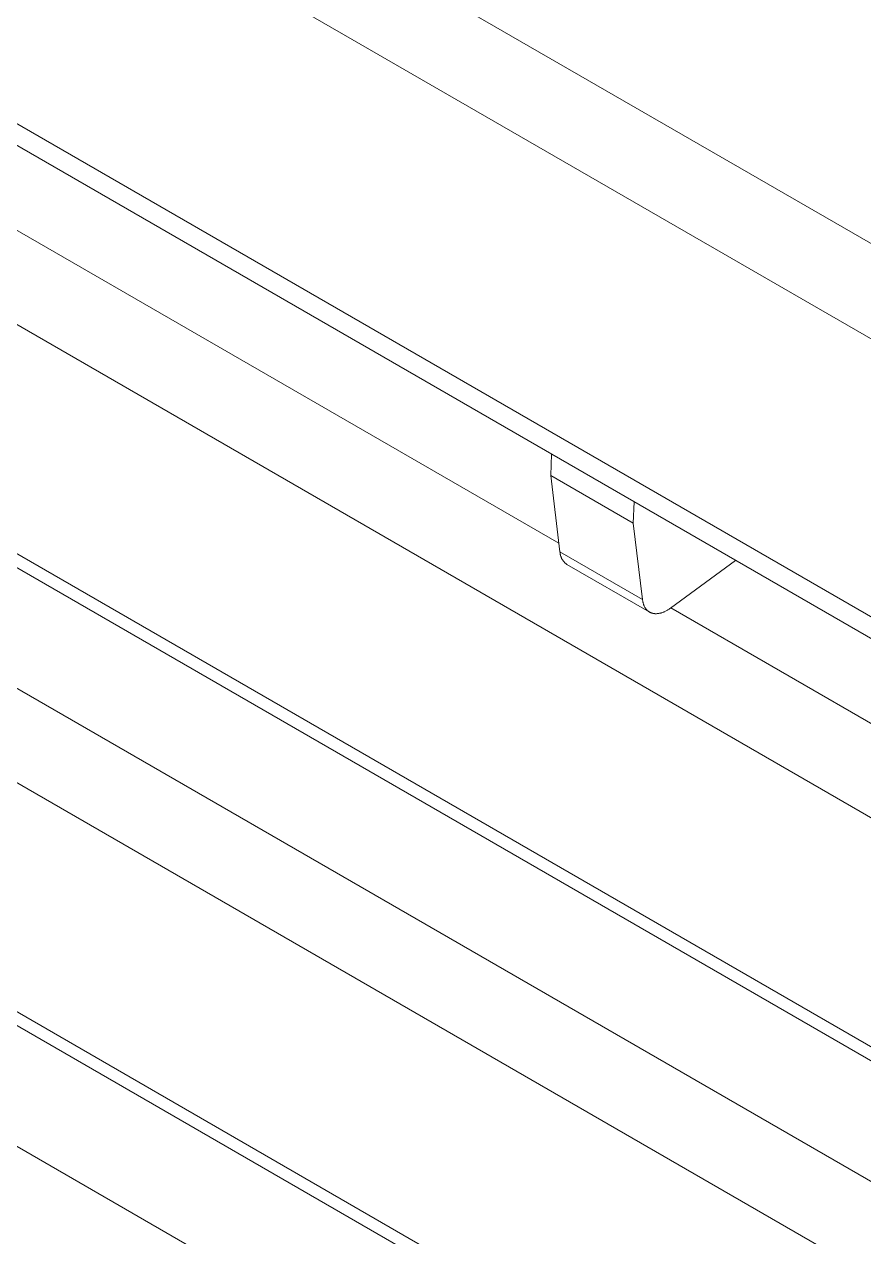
# Model space of a CAD drawing. Header units: inches. Extents: x -16 to 183, y -17 to 123.
# Drawn here: x 25.146 to 27.006, y -2.073 to 0.613 of the extents above; entities that cross this region are included whole.
import ezdxf

# ---------------------------------------------------------------- set-up
doc = ezdxf.new("R2010")
doc.units = ezdxf.units.IN
doc.layers.add('ZANO_R', color=7, linetype='Continuous', lineweight=0)

msp = doc.modelspace()

# ---------------------------------------------------------------- linework, layer by layer
at = {"layer": 'ZANO_R'}
for p, q in [((-5.19698, 18.72825), (27.53333, -0.1686)), ((27.43812, -0.32459), (-5.29219, 18.57227)), ((-5.31381, 17.96913), (27.4165, -0.92773)), ((27.44214, -0.99081), (-5.2865, 17.90508)), ((27.52221, -1.4341), (-5.2081, 17.46275)), ((-5.14002, 16.91612), (27.5903, -1.98073)), ((27.61626, -2.02635), (-5.11378, 16.87035)), ((-4.99348, 16.53346), (27.73684, -2.36339)), ((27.65838, -2.52736), (-5.07193, 16.3695)), ((-5.00385, 15.82287), (27.72646, -3.07399)), ((27.75243, -3.1196), (-4.97762, 15.7771)), ((-4.85731, 15.44021), (27.873, -3.45665)), ((11.31067, 8.1349), (26.33077, -0.53696)), ((26.31279, -0.3869), (26.31448, -0.33975)), ((26.31279, -0.3869), (26.49564, -0.49247)), ((26.33309, -0.55631), (26.31279, -0.3869)), ((26.49564, -0.49247), (26.49733, -0.44532)), ((26.51594, -0.66188), (26.49564, -0.49247)), ((26.51594, -0.66188), (26.33309, -0.55631)), ((26.33318, -0.55701), (26.33309, -0.55631)), ((26.33318, -0.55701), (26.33327, -0.5582)), ((26.33327, -0.5582), (26.3334, -0.55939)), ((26.3334, -0.55939), (26.33358, -0.56057)), ((26.33358, -0.56057), (26.33379, -0.56175)), ((26.33379, -0.56175), (26.33404, -0.56291)), ((26.33404, -0.56291), (26.33434, -0.56407)), ((26.33434, -0.56407), (26.33467, -0.56522)), ((26.33467, -0.56522), (26.33504, -0.56635)), ((26.33504, -0.56635), (26.33545, -0.56747)), ((26.33545, -0.56747), (26.3359, -0.56858)), ((26.3359, -0.56858), (26.33639, -0.56967)), ((26.33639, -0.56967), (26.33691, -0.57074)), ((26.33691, -0.57074), (26.33747, -0.57179)), ((26.33747, -0.57179), (26.33807, -0.57283)), ((26.33807, -0.57283), (26.3387, -0.57384)), ((26.3387, -0.57384), (26.33937, -0.57483)), ((26.33937, -0.57483), (26.34006, -0.5758)), ((26.34006, -0.5758), (26.3408, -0.57674)), ((26.3408, -0.57674), (26.34156, -0.57766)), ((26.34156, -0.57766), (26.34236, -0.57855)), ((26.34236, -0.57855), (26.34318, -0.57942)), ((26.34318, -0.57942), (26.34403, -0.58025)), ((26.34403, -0.58025), (26.34492, -0.58105)), ((26.34492, -0.58105), (26.34583, -0.58183)), ((26.34583, -0.58183), (26.34676, -0.58257)), ((26.34676, -0.58257), (26.34772, -0.58328)), ((26.34772, -0.58328), (26.34871, -0.58396)), ((26.53099, -0.6892), (26.34871, -0.58396)), ((26.72212, -0.57511), (26.57764, -0.68091)), ((26.51613, -0.66328), (26.51594, -0.66188)), ((26.51635, -0.66466), (26.51613, -0.66328)), ((26.5166, -0.66603), (26.51635, -0.66466)), ((26.51688, -0.66737), (26.5166, -0.66603)), ((26.51719, -0.6687), (26.51688, -0.66737)), ((26.51754, -0.66999), (26.51719, -0.6687)), ((26.51792, -0.67127), (26.51754, -0.66999)), ((26.51834, -0.67252), (26.51792, -0.67127)), ((26.51879, -0.67374), (26.51834, -0.67252)), ((26.51927, -0.67493), (26.51879, -0.67374)), ((26.51978, -0.67609), (26.51927, -0.67493)), ((26.52032, -0.67722), (26.51978, -0.67609)), ((26.5209, -0.67831), (26.52032, -0.67722)), ((26.5212, -0.67885), (26.5209, -0.67831)), ((26.52151, -0.67938), (26.5212, -0.67885)), ((26.52182, -0.6799), (26.52151, -0.67938)), ((26.52214, -0.68041), (26.52182, -0.6799)), ((26.52247, -0.68091), (26.52214, -0.68041)), ((26.52281, -0.6814), (26.52247, -0.68091)), ((26.52316, -0.68188), (26.52281, -0.6814)), ((26.52351, -0.68236), (26.52316, -0.68188)), ((26.52387, -0.68282), (26.52351, -0.68236)), ((26.52424, -0.68327), (26.52387, -0.68282)), ((26.52461, -0.68372), (26.52424, -0.68327)), ((26.52499, -0.68415), (26.52461, -0.68372)), ((26.52538, -0.68458), (26.52499, -0.68415)), ((26.52577, -0.685), (26.52538, -0.68458)), ((26.52617, -0.6854), (26.52577, -0.685)), ((26.52658, -0.6858), (26.52617, -0.6854)), ((26.52699, -0.68618), (26.52658, -0.6858)), ((26.52741, -0.68656), (26.52699, -0.68618)), ((26.52784, -0.68692), (26.52741, -0.68656)), ((26.52827, -0.68728), (26.52784, -0.68692)), ((26.52871, -0.68762), (26.52827, -0.68728)), ((26.52916, -0.68796), (26.52871, -0.68762)), ((26.52961, -0.68828), (26.52916, -0.68796)), ((26.53006, -0.68859), (26.52961, -0.68828)), ((26.53052, -0.6889), (26.53006, -0.68859)), ((26.53099, -0.68919), (26.53052, -0.6889)), ((26.53146, -0.68947), (26.53099, -0.68919)), ((26.53194, -0.68974), (26.53146, -0.68947)), ((26.53242, -0.69), (26.53194, -0.68974)), ((26.53291, -0.69025), (26.53242, -0.69)), ((26.5334, -0.69049), (26.53291, -0.69025)), ((26.53389, -0.69072), (26.5334, -0.69049)), ((26.5344, -0.69094), (26.53389, -0.69072)), ((26.5349, -0.69115), (26.5344, -0.69094)), ((26.53541, -0.69135), (26.5349, -0.69115)), ((26.53592, -0.69153), (26.53541, -0.69135)), ((26.53644, -0.69171), (26.53592, -0.69153)), ((26.53696, -0.69188), (26.53644, -0.69171)), ((26.53748, -0.69203), (26.53696, -0.69188)), ((26.53801, -0.69218), (26.53748, -0.69203)), ((26.53855, -0.69231), (26.53801, -0.69218)), ((26.53909, -0.69244), (26.53855, -0.69231)), ((26.53964, -0.69256), (26.53909, -0.69244)), ((26.5402, -0.69266), (26.53964, -0.69256)), ((26.54076, -0.69276), (26.5402, -0.69266)), ((26.54132, -0.69285), (26.54076, -0.69276)), ((26.54189, -0.69292), (26.54132, -0.69285)), ((26.54247, -0.69299), (26.54189, -0.69292)), ((26.54305, -0.69304), (26.54247, -0.69299)), ((26.54363, -0.69309), (26.54305, -0.69304)), ((26.54422, -0.69312), (26.54363, -0.69309)), ((26.54482, -0.69314), (26.54422, -0.69312)), ((26.54542, -0.69316), (26.54482, -0.69314)), ((26.54602, -0.69316), (26.54542, -0.69316)), ((26.54663, -0.69315), (26.54602, -0.69316)), ((26.54725, -0.69313), (26.54663, -0.69315)), ((26.54849, -0.69306), (26.54725, -0.69313)), ((26.54974, -0.69294), (26.54849, -0.69306)), ((26.55101, -0.69278), (26.54974, -0.69294)), ((26.5523, -0.69258), (26.55101, -0.69278)), ((26.55359, -0.69233), (26.5523, -0.69258)), ((26.5549, -0.69204), (26.55359, -0.69233)), ((26.55622, -0.6917), (26.5549, -0.69204)), ((26.55754, -0.69132), (26.55622, -0.6917)), ((26.55888, -0.6909), (26.55754, -0.69132)), ((26.56022, -0.69044), (26.55888, -0.6909)), ((26.56156, -0.68994), (26.56022, -0.69044)), ((26.56291, -0.68939), (26.56156, -0.68994)), ((26.56426, -0.6888), (26.56291, -0.68939)), ((26.56561, -0.68818), (26.56426, -0.6888)), ((26.56697, -0.68751), (26.56561, -0.68818)), ((26.56832, -0.68681), (26.56697, -0.68751)), ((26.56967, -0.68607), (26.56832, -0.68681)), ((26.57101, -0.68529), (26.56967, -0.68607)), ((26.57235, -0.68448), (26.57101, -0.68529)), ((26.57369, -0.68364), (26.57235, -0.68448)), ((26.57501, -0.68276), (26.57369, -0.68364)), ((26.57633, -0.68185), (26.57501, -0.68276)), ((26.57764, -0.68091), (26.57633, -0.68185)), ((26.57872, -0.68012), (27.60067, -1.27014))]:
    msp.add_line(p, q, dxfattribs=at)

doc.saveas('drawing.dxf')
